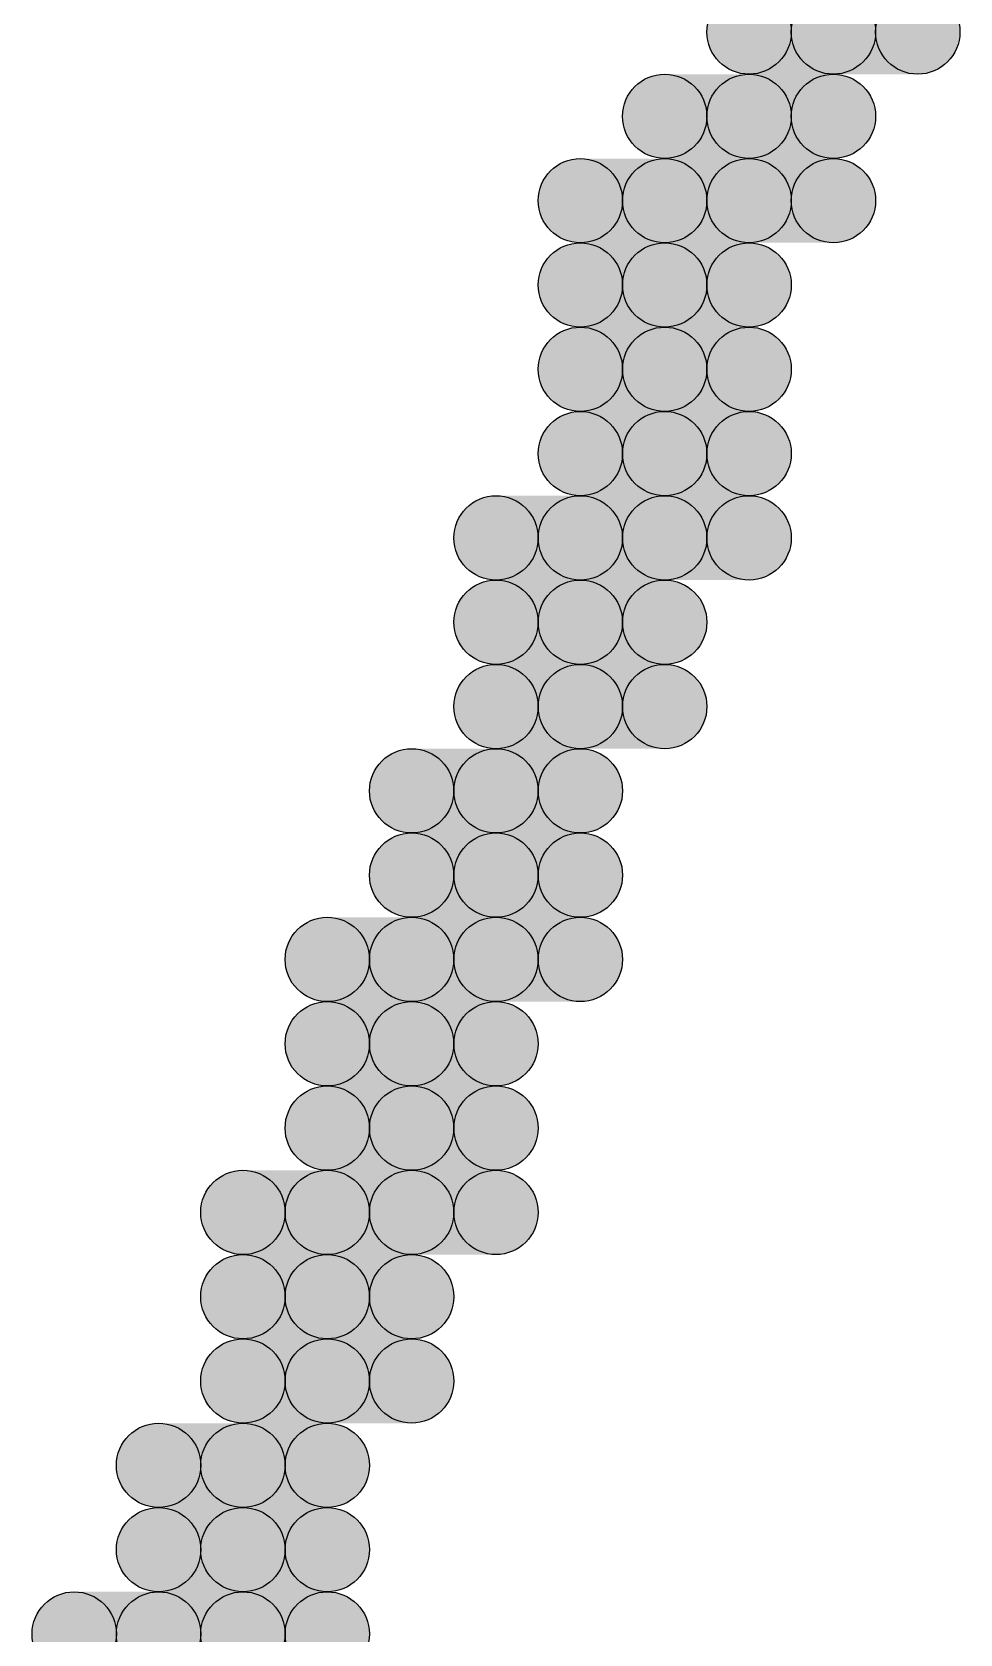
# Model space of a CAD drawing. Header units: millimetres. Extents: x 0 to 137, y 0 to 37.
# Drawn here: x 131.2037 to 131.4831, y 3.6322 to 4.1148 of the extents above; entities that cross this region are included whole.
import ezdxf

# ---------------------------------------------------------------- set-up
doc = ezdxf.new("R2010")
doc.units = ezdxf.units.MM
doc.layers.add('TopLayer', color=1, linetype='Continuous')
doc.layers.add('TopSolder', color=216, linetype='Continuous')

msp = doc.modelspace()

# ---------------------------------------------------------------- hatches: boundary and pattern name
at = {"layer": 'TopLayer'}
h = msp.add_hatch(color=1, dxfattribs=at)
edge = h.paths.add_edge_path()
edge.add_arc((131.445, 4.1148), 0.0127, 0, 360)
for points in [[(131.445, 4.1021), (131.445, 4.1275), (131.4704, 4.1275), (131.4704, 4.1021)], [(131.4196, 4.0767), (131.4196, 4.1021), (131.445, 4.1021), (131.445, 4.0767)], [(131.3942, 4.0513), (131.3942, 4.0767), (131.445, 4.0767), (131.445, 4.0513)], [(131.3942, 4.0259), (131.3942, 4.0513), (131.4196, 4.0513), (131.4196, 4.0259)], [(131.3942, 4.0005), (131.3942, 4.0259), (131.4196, 4.0259), (131.4196, 4.0005)], [(131.3942, 3.9751), (131.3942, 4.0005), (131.4196, 4.0005), (131.4196, 3.9751)], [(131.3688, 3.9497), (131.3688, 3.9751), (131.4196, 3.9751), (131.4196, 3.9497)], [(131.3688, 3.9243), (131.3688, 3.9497), (131.3942, 3.9497), (131.3942, 3.9243)], [(131.3688, 3.8989), (131.3688, 3.9243), (131.3942, 3.9243), (131.3942, 3.8989)], [(131.3434, 3.8735), (131.3434, 3.8989), (131.3688, 3.8989), (131.3688, 3.8735)], [(131.3434, 3.8481), (131.3434, 3.8735), (131.3688, 3.8735), (131.3688, 3.8481)], [(131.318, 3.8227), (131.318, 3.8481), (131.3688, 3.8481), (131.3688, 3.8227)], [(131.318, 3.7973), (131.318, 3.8227), (131.3434, 3.8227), (131.3434, 3.7973)], [(131.318, 3.7719), (131.318, 3.7973), (131.3434, 3.7973), (131.3434, 3.7719)], [(131.2926, 3.7465), (131.2926, 3.7719), (131.3434, 3.7719), (131.3434, 3.7465)], [(131.2926, 3.7211), (131.2926, 3.7465), (131.318, 3.7465), (131.318, 3.7211)], [(131.2926, 3.6957), (131.2926, 3.7211), (131.318, 3.7211), (131.318, 3.6957)], [(131.2672, 3.6703), (131.2672, 3.6957), (131.2926, 3.6957), (131.2926, 3.6703)], [(131.2672, 3.6449), (131.2672, 3.6703), (131.2926, 3.6703), (131.2926, 3.6449)], [(131.2418, 3.6195), (131.2418, 3.6449), (131.2926, 3.6449), (131.2926, 3.6195)]]:
    msp.add_hatch(color=1, dxfattribs=at).paths.add_polyline_path(points)
h = msp.add_hatch(color=1, dxfattribs=at)
edge = h.paths.add_edge_path()
edge.add_arc((131.4704, 4.1148), 0.0127, 0, 360)
h = msp.add_hatch(color=1, dxfattribs=at)
edge = h.paths.add_edge_path()
edge.add_arc((131.4196, 4.0894), 0.0127, 0, 360)
h = msp.add_hatch(color=1, dxfattribs=at)
edge = h.paths.add_edge_path()
edge.add_arc((131.445, 4.0894), 0.0127, 0, 360)
h = msp.add_hatch(color=1, dxfattribs=at)
edge = h.paths.add_edge_path()
edge.add_arc((131.3942, 4.064), 0.0127, 0, 360)
h = msp.add_hatch(color=1, dxfattribs=at)
edge = h.paths.add_edge_path()
edge.add_arc((131.445, 4.064), 0.0127, 0, 360)
h = msp.add_hatch(color=1, dxfattribs=at)
edge = h.paths.add_edge_path()
edge.add_arc((131.3942, 4.0386), 0.0127, 0, 360)
h = msp.add_hatch(color=1, dxfattribs=at)
edge = h.paths.add_edge_path()
edge.add_arc((131.4196, 4.0386), 0.0127, 0, 360)
h = msp.add_hatch(color=1, dxfattribs=at)
edge = h.paths.add_edge_path()
edge.add_arc((131.3942, 4.0132), 0.0127, 0, 360)
h = msp.add_hatch(color=1, dxfattribs=at)
edge = h.paths.add_edge_path()
edge.add_arc((131.4196, 4.0132), 0.0127, 0, 360)
h = msp.add_hatch(color=1, dxfattribs=at)
edge = h.paths.add_edge_path()
edge.add_arc((131.3942, 3.9878), 0.0127, 0, 360)
h = msp.add_hatch(color=1, dxfattribs=at)
edge = h.paths.add_edge_path()
edge.add_arc((131.4196, 3.9878), 0.0127, 0, 360)
h = msp.add_hatch(color=1, dxfattribs=at)
edge = h.paths.add_edge_path()
edge.add_arc((131.3688, 3.9624), 0.0127, 0, 360)
h = msp.add_hatch(color=1, dxfattribs=at)
edge = h.paths.add_edge_path()
edge.add_arc((131.4196, 3.9624), 0.0127, 0, 360)
h = msp.add_hatch(color=1, dxfattribs=at)
edge = h.paths.add_edge_path()
edge.add_arc((131.3688, 3.937), 0.0127, 0, 360)
h = msp.add_hatch(color=1, dxfattribs=at)
edge = h.paths.add_edge_path()
edge.add_arc((131.3942, 3.937), 0.0127, 0, 360)
h = msp.add_hatch(color=1, dxfattribs=at)
edge = h.paths.add_edge_path()
edge.add_arc((131.3688, 3.9116), 0.0127, 0, 360)
h = msp.add_hatch(color=1, dxfattribs=at)
edge = h.paths.add_edge_path()
edge.add_arc((131.3942, 3.9116), 0.0127, 0, 360)
h = msp.add_hatch(color=1, dxfattribs=at)
edge = h.paths.add_edge_path()
edge.add_arc((131.3434, 3.8862), 0.0127, 0, 360)
h = msp.add_hatch(color=1, dxfattribs=at)
edge = h.paths.add_edge_path()
edge.add_arc((131.3688, 3.8862), 0.0127, 0, 360)
h = msp.add_hatch(color=1, dxfattribs=at)
edge = h.paths.add_edge_path()
edge.add_arc((131.3434, 3.8608), 0.0127, 0, 360)
h = msp.add_hatch(color=1, dxfattribs=at)
edge = h.paths.add_edge_path()
edge.add_arc((131.3688, 3.8608), 0.0127, 0, 360)
h = msp.add_hatch(color=1, dxfattribs=at)
edge = h.paths.add_edge_path()
edge.add_arc((131.318, 3.8354), 0.0127, 0, 360)
h = msp.add_hatch(color=1, dxfattribs=at)
edge = h.paths.add_edge_path()
edge.add_arc((131.3688, 3.8354), 0.0127, 0, 360)
h = msp.add_hatch(color=1, dxfattribs=at)
edge = h.paths.add_edge_path()
edge.add_arc((131.318, 3.81), 0.0127, 0, 360)
h = msp.add_hatch(color=1, dxfattribs=at)
edge = h.paths.add_edge_path()
edge.add_arc((131.3434, 3.81), 0.0127, 0, 360)
h = msp.add_hatch(color=1, dxfattribs=at)
edge = h.paths.add_edge_path()
edge.add_arc((131.318, 3.7846), 0.0127, 0, 360)
h = msp.add_hatch(color=1, dxfattribs=at)
edge = h.paths.add_edge_path()
edge.add_arc((131.3434, 3.7846), 0.0127, 0, 360)
h = msp.add_hatch(color=1, dxfattribs=at)
edge = h.paths.add_edge_path()
edge.add_arc((131.2926, 3.7592), 0.0127, 0, 360)
h = msp.add_hatch(color=1, dxfattribs=at)
edge = h.paths.add_edge_path()
edge.add_arc((131.3434, 3.7592), 0.0127, 0, 360)
h = msp.add_hatch(color=1, dxfattribs=at)
edge = h.paths.add_edge_path()
edge.add_arc((131.2926, 3.7338), 0.0127, 0, 360)
h = msp.add_hatch(color=1, dxfattribs=at)
edge = h.paths.add_edge_path()
edge.add_arc((131.318, 3.7338), 0.0127, 0, 360)
h = msp.add_hatch(color=1, dxfattribs=at)
edge = h.paths.add_edge_path()
edge.add_arc((131.2926, 3.7084), 0.0127, 0, 360)
h = msp.add_hatch(color=1, dxfattribs=at)
edge = h.paths.add_edge_path()
edge.add_arc((131.318, 3.7084), 0.0127, 0, 360)
h = msp.add_hatch(color=1, dxfattribs=at)
edge = h.paths.add_edge_path()
edge.add_arc((131.2672, 3.683), 0.0127, 0, 360)
h = msp.add_hatch(color=1, dxfattribs=at)
edge = h.paths.add_edge_path()
edge.add_arc((131.2926, 3.683), 0.0127, 0, 360)
h = msp.add_hatch(color=1, dxfattribs=at)
edge = h.paths.add_edge_path()
edge.add_arc((131.2672, 3.6576), 0.0127, 0, 360)
h = msp.add_hatch(color=1, dxfattribs=at)
edge = h.paths.add_edge_path()
edge.add_arc((131.2926, 3.6576), 0.0127, 0, 360)
h = msp.add_hatch(color=1, dxfattribs=at)
edge = h.paths.add_edge_path()
edge.add_arc((131.2418, 3.6322), 0.0127, 0, 360)
h = msp.add_hatch(color=1, dxfattribs=at)
edge = h.paths.add_edge_path()
edge.add_arc((131.2926, 3.6322), 0.0127, 0, 360)
at = {"layer": 'TopSolder'}
h = msp.add_hatch(color=216, dxfattribs=at)
edge = h.paths.add_edge_path()
edge.add_arc((131.4196, 4.1148), 0.0127, 0, 360)
for points in [[(131.4196, 4.1021), (131.4196, 4.1275), (131.445, 4.1275), (131.445, 4.1021)], [(131.3942, 4.0767), (131.3942, 4.1021), (131.4196, 4.1021), (131.4196, 4.0767)], [(131.3688, 4.0513), (131.3688, 4.0767), (131.4196, 4.0767), (131.4196, 4.0513)], [(131.3688, 4.0259), (131.3688, 4.0513), (131.3942, 4.0513), (131.3942, 4.0259)], [(131.3688, 4.0005), (131.3688, 4.0259), (131.3942, 4.0259), (131.3942, 4.0005)], [(131.3688, 3.9751), (131.3688, 4.0005), (131.3942, 4.0005), (131.3942, 3.9751)], [(131.3434, 3.9497), (131.3434, 3.9751), (131.3942, 3.9751), (131.3942, 3.9497)], [(131.3434, 3.9243), (131.3434, 3.9497), (131.3688, 3.9497), (131.3688, 3.9243)], [(131.3434, 3.8989), (131.3434, 3.9243), (131.3688, 3.9243), (131.3688, 3.8989)], [(131.318, 3.8735), (131.318, 3.8989), (131.3434, 3.8989), (131.3434, 3.8735)], [(131.318, 3.8481), (131.318, 3.8735), (131.3434, 3.8735), (131.3434, 3.8481)], [(131.2926, 3.8227), (131.2926, 3.8481), (131.3434, 3.8481), (131.3434, 3.8227)], [(131.2926, 3.7973), (131.2926, 3.8227), (131.318, 3.8227), (131.318, 3.7973)], [(131.2926, 3.7719), (131.2926, 3.7973), (131.318, 3.7973), (131.318, 3.7719)], [(131.2672, 3.7465), (131.2672, 3.7719), (131.318, 3.7719), (131.318, 3.7465)], [(131.2672, 3.7211), (131.2672, 3.7465), (131.2926, 3.7465), (131.2926, 3.7211)], [(131.2672, 3.6957), (131.2672, 3.7211), (131.2926, 3.7211), (131.2926, 3.6957)], [(131.2418, 3.6703), (131.2418, 3.6957), (131.2672, 3.6957), (131.2672, 3.6703)], [(131.2418, 3.6449), (131.2418, 3.6703), (131.2672, 3.6703), (131.2672, 3.6449)], [(131.2164, 3.6195), (131.2164, 3.6449), (131.2672, 3.6449), (131.2672, 3.6195)]]:
    msp.add_hatch(color=216, dxfattribs=at).paths.add_polyline_path(points)
h = msp.add_hatch(color=216, dxfattribs=at)
edge = h.paths.add_edge_path()
edge.add_arc((131.445, 4.1148), 0.0127, 0, 360)
h = msp.add_hatch(color=216, dxfattribs=at)
edge = h.paths.add_edge_path()
edge.add_arc((131.3942, 4.0894), 0.0127, 0, 360)
h = msp.add_hatch(color=216, dxfattribs=at)
edge = h.paths.add_edge_path()
edge.add_arc((131.4196, 4.0894), 0.0127, 0, 360)
h = msp.add_hatch(color=216, dxfattribs=at)
edge = h.paths.add_edge_path()
edge.add_arc((131.3688, 4.064), 0.0127, 0, 360)
h = msp.add_hatch(color=216, dxfattribs=at)
edge = h.paths.add_edge_path()
edge.add_arc((131.4196, 4.064), 0.0127, 0, 360)
h = msp.add_hatch(color=216, dxfattribs=at)
edge = h.paths.add_edge_path()
edge.add_arc((131.3688, 4.0386), 0.0127, 0, 360)
h = msp.add_hatch(color=216, dxfattribs=at)
edge = h.paths.add_edge_path()
edge.add_arc((131.3942, 4.0386), 0.0127, 0, 360)
h = msp.add_hatch(color=216, dxfattribs=at)
edge = h.paths.add_edge_path()
edge.add_arc((131.3688, 4.0132), 0.0127, 0, 360)
h = msp.add_hatch(color=216, dxfattribs=at)
edge = h.paths.add_edge_path()
edge.add_arc((131.3942, 4.0132), 0.0127, 0, 360)
h = msp.add_hatch(color=216, dxfattribs=at)
edge = h.paths.add_edge_path()
edge.add_arc((131.3688, 3.9878), 0.0127, 0, 360)
h = msp.add_hatch(color=216, dxfattribs=at)
edge = h.paths.add_edge_path()
edge.add_arc((131.3942, 3.9878), 0.0127, 0, 360)
h = msp.add_hatch(color=216, dxfattribs=at)
edge = h.paths.add_edge_path()
edge.add_arc((131.3434, 3.9624), 0.0127, 0, 360)
h = msp.add_hatch(color=216, dxfattribs=at)
edge = h.paths.add_edge_path()
edge.add_arc((131.3942, 3.9624), 0.0127, 0, 360)
h = msp.add_hatch(color=216, dxfattribs=at)
edge = h.paths.add_edge_path()
edge.add_arc((131.3434, 3.937), 0.0127, 0, 360)
h = msp.add_hatch(color=216, dxfattribs=at)
edge = h.paths.add_edge_path()
edge.add_arc((131.3688, 3.937), 0.0127, 0, 360)
h = msp.add_hatch(color=216, dxfattribs=at)
edge = h.paths.add_edge_path()
edge.add_arc((131.3434, 3.9116), 0.0127, 0, 360)
h = msp.add_hatch(color=216, dxfattribs=at)
edge = h.paths.add_edge_path()
edge.add_arc((131.3688, 3.9116), 0.0127, 0, 360)
h = msp.add_hatch(color=216, dxfattribs=at)
edge = h.paths.add_edge_path()
edge.add_arc((131.318, 3.8862), 0.0127, 0, 360)
h = msp.add_hatch(color=216, dxfattribs=at)
edge = h.paths.add_edge_path()
edge.add_arc((131.3434, 3.8862), 0.0127, 0, 360)
h = msp.add_hatch(color=216, dxfattribs=at)
edge = h.paths.add_edge_path()
edge.add_arc((131.318, 3.8608), 0.0127, 0, 360)
h = msp.add_hatch(color=216, dxfattribs=at)
edge = h.paths.add_edge_path()
edge.add_arc((131.3434, 3.8608), 0.0127, 0, 360)
h = msp.add_hatch(color=216, dxfattribs=at)
edge = h.paths.add_edge_path()
edge.add_arc((131.2926, 3.8354), 0.0127, 0, 360)
h = msp.add_hatch(color=216, dxfattribs=at)
edge = h.paths.add_edge_path()
edge.add_arc((131.3434, 3.8354), 0.0127, 0, 360)
h = msp.add_hatch(color=216, dxfattribs=at)
edge = h.paths.add_edge_path()
edge.add_arc((131.2926, 3.81), 0.0127, 0, 360)
h = msp.add_hatch(color=216, dxfattribs=at)
edge = h.paths.add_edge_path()
edge.add_arc((131.318, 3.81), 0.0127, 0, 360)
h = msp.add_hatch(color=216, dxfattribs=at)
edge = h.paths.add_edge_path()
edge.add_arc((131.2926, 3.7846), 0.0127, 0, 360)
h = msp.add_hatch(color=216, dxfattribs=at)
edge = h.paths.add_edge_path()
edge.add_arc((131.318, 3.7846), 0.0127, 0, 360)
h = msp.add_hatch(color=216, dxfattribs=at)
edge = h.paths.add_edge_path()
edge.add_arc((131.2672, 3.7592), 0.0127, 0, 360)
h = msp.add_hatch(color=216, dxfattribs=at)
edge = h.paths.add_edge_path()
edge.add_arc((131.318, 3.7592), 0.0127, 0, 360)
h = msp.add_hatch(color=216, dxfattribs=at)
edge = h.paths.add_edge_path()
edge.add_arc((131.2672, 3.7338), 0.0127, 0, 360)
h = msp.add_hatch(color=216, dxfattribs=at)
edge = h.paths.add_edge_path()
edge.add_arc((131.2926, 3.7338), 0.0127, 0, 360)
h = msp.add_hatch(color=216, dxfattribs=at)
edge = h.paths.add_edge_path()
edge.add_arc((131.2672, 3.7084), 0.0127, 0, 360)
h = msp.add_hatch(color=216, dxfattribs=at)
edge = h.paths.add_edge_path()
edge.add_arc((131.2926, 3.7084), 0.0127, 0, 360)
h = msp.add_hatch(color=216, dxfattribs=at)
edge = h.paths.add_edge_path()
edge.add_arc((131.2418, 3.683), 0.0127, 0, 360)
h = msp.add_hatch(color=216, dxfattribs=at)
edge = h.paths.add_edge_path()
edge.add_arc((131.2672, 3.683), 0.0127, 0, 360)
h = msp.add_hatch(color=216, dxfattribs=at)
edge = h.paths.add_edge_path()
edge.add_arc((131.2418, 3.6576), 0.0127, 0, 360)
h = msp.add_hatch(color=216, dxfattribs=at)
edge = h.paths.add_edge_path()
edge.add_arc((131.2672, 3.6576), 0.0127, 0, 360)
h = msp.add_hatch(color=216, dxfattribs=at)
edge = h.paths.add_edge_path()
edge.add_arc((131.2164, 3.6322), 0.0127, 0, 360)
h = msp.add_hatch(color=216, dxfattribs=at)
edge = h.paths.add_edge_path()
edge.add_arc((131.2672, 3.6322), 0.0127, 0, 360)

# ---------------------------------------------------------------- linework, layer by layer
at = {"layer": 'TopLayer'}
for centre in [(131.445, 4.1148), (131.4704, 4.1148), (131.4196, 4.0894), (131.445, 4.0894), (131.3942, 4.064), (131.445, 4.064), (131.3942, 4.0386), (131.4196, 4.0386), (131.3942, 4.0132), (131.4196, 4.0132), (131.3942, 3.9878), (131.4196, 3.9878), (131.3688, 3.9624), (131.4196, 3.9624), (131.3688, 3.937), (131.3942, 3.937), (131.3688, 3.9116), (131.3942, 3.9116), (131.3434, 3.8862), (131.3688, 3.8862), (131.3434, 3.8608), (131.3688, 3.8608), (131.318, 3.8354), (131.3688, 3.8354), (131.318, 3.81), (131.3434, 3.81), (131.318, 3.7846), (131.3434, 3.7846), (131.2926, 3.7592), (131.3434, 3.7592), (131.2926, 3.7338), (131.318, 3.7338), (131.2926, 3.7084), (131.318, 3.7084), (131.2672, 3.683), (131.2926, 3.683), (131.2672, 3.6576), (131.2926, 3.6576), (131.2418, 3.6322), (131.2926, 3.6322)]:
    msp.add_circle(centre, 0.0127, dxfattribs=at)
at = {"layer": 'TopSolder'}
for centre in [(131.4196, 4.1148), (131.445, 4.1148), (131.3942, 4.0894), (131.4196, 4.0894), (131.3688, 4.064), (131.4196, 4.064), (131.3688, 4.0386), (131.3942, 4.0386), (131.3688, 4.0132), (131.3942, 4.0132), (131.3688, 3.9878), (131.3942, 3.9878), (131.3434, 3.9624), (131.3942, 3.9624), (131.3434, 3.937), (131.3688, 3.937), (131.3434, 3.9116), (131.3688, 3.9116), (131.318, 3.8862), (131.3434, 3.8862), (131.318, 3.8608), (131.3434, 3.8608), (131.2926, 3.8354), (131.3434, 3.8354), (131.2926, 3.81), (131.318, 3.81), (131.2926, 3.7846), (131.318, 3.7846), (131.2672, 3.7592), (131.318, 3.7592), (131.2672, 3.7338), (131.2926, 3.7338), (131.2672, 3.7084), (131.2926, 3.7084), (131.2418, 3.683), (131.2672, 3.683), (131.2418, 3.6576), (131.2672, 3.6576), (131.2164, 3.6322), (131.2672, 3.6322)]:
    msp.add_circle(centre, 0.0127, dxfattribs=at)

doc.saveas('drawing.dxf')
